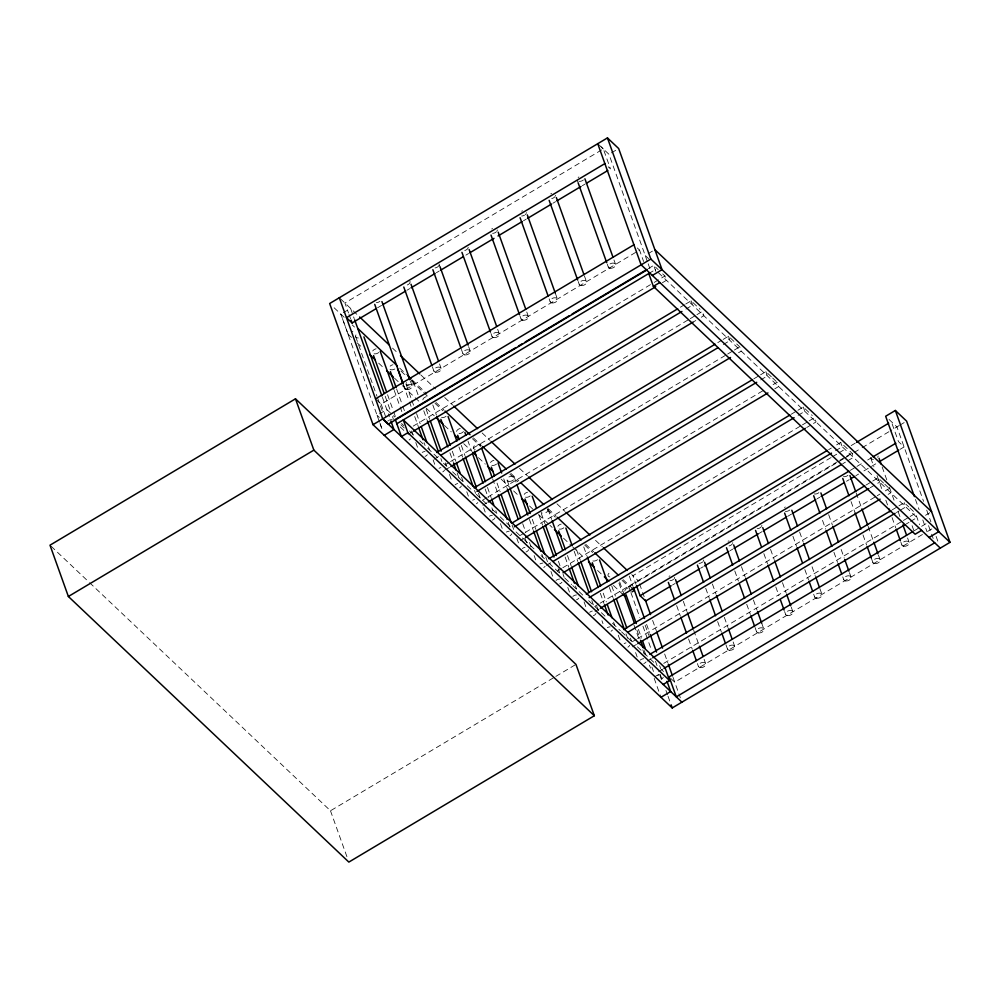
<?xml version="1.0" encoding="UTF-8"?>
<svg xmlns="http://www.w3.org/2000/svg" width="1000" height="1000" viewBox="0 0 1000 1000"><rect width="100%" height="100%" fill="white"/><g stroke="black" fill="none" stroke-linecap="round" stroke-linejoin="round"><path stroke-width="0.75" stroke-dasharray="5 3.75" d="M608.237 166.788L610.487 168.912L603.325 148.925L344.925 302.987L348.5 312.987M343.288 312.7L350.575 308.387L354.212 318.587M611.4 152.875L616.25 149.987M377.525 307.812L381.538 305.425M406.975 290.25L409.65 288.65M436.438 272.688L439.113 271.1M465.887 255.125L468.562 253.538M523.462 220.8L526.138 219.2M552.913 203.238L555.588 201.637M582.362 185.675L585.05 184.088M379.538 422.163L340.863 314.15L348.05 334.162L352.887 331.262M376.65 399.913L381.138 404.162L639.538 250.087L643.625 261.512M379.513 413.837L386.788 409.5L394.725 417.025M652.45 251.1L645.188 255.438L648.587 258.663M648.35 268.6L653.7 265.4L658.188 269.65M648.775 273.538L655.238 269.675M413.212 426.112L652.875 283.212M654.212 282.413L664.925 276.025L666.45 280.3L662.438 282.7M408.05 434.375L412.062 431.975M680.387 307.2L684.4 304.812M685.75 304.012L691.1 300.812L700.075 309.312M434.225 459.162L439.575 455.975M685.938 309.088L692.625 305.087L691.1 300.812M445.25 464.712L449.263 462.312M450.6 461.512L688.925 319.425M690.275 318.625L695.625 315.425M696.963 314.637L702.325 311.438L703.85 315.712L701.175 317.312M445.438 469.787L449.462 467.388M693.138 322.1L695.812 320.5M717.788 342.612L721.8 340.213M723.138 339.425L728.5 336.225L739.712 346.85L741.25 351.125L738.562 352.725M723.337 344.5L730.025 340.5L728.5 336.225M482.65 500.125L486.662 497.725M488 496.925L726.325 354.837M727.663 354.038L733.025 350.838M734.362 350.037L739.712 346.85M482.837 505.2L486.85 502.8M753.838 378.825L759.2 375.625M760.537 374.825L765.888 371.637L771.5 376.95M760.725 379.9L767.425 375.913L765.888 371.637M520.037 535.538L524.062 533.138M525.4 532.337L765.062 389.45M773.1 384.65L777.113 382.262L778.637 386.538L771.95 390.525M520.237 540.612L524.25 538.212M791.237 414.237L796.6 411.037M797.938 410.238L803.288 407.05L812.262 415.55M546.413 565.4L551.763 562.2M798.125 415.312L804.825 411.325L803.288 407.05M557.438 570.95L561.45 568.55M562.8 567.75L801.125 425.65M802.463 424.862L807.812 421.662M809.15 420.863L814.513 417.675L816.038 421.95L806.663 427.537M828.637 449.65L831.312 448.05M836.663 444.85L840.688 442.463L851.9 453.088L853.438 457.362L846.737 461.35M835.525 450.725L842.212 446.737L840.688 442.463M831.075 457.55L632.925 575.7L636 584.275M832.412 456.763L837.775 453.562M839.112 452.762L845.812 448.775M851.162 445.588L855.175 443.188M594.837 606.35L598.85 603.962M600.188 603.162L838.512 461.062M839.85 460.262L845.212 457.075M846.55 456.275L851.9 453.088M622.075 580.363L628.825 586.75L638.513 580.975M899.338 425.462L890.238 430.938M900.55 424.738L904.175 422.575M843.388 458.875L638.538 581.013L631.763 574.575M844.725 458.075L852.75 453.288M854.1 452.488L860.788 448.5M862.125 447.7L888.9 431.737M595.025 611.425L599.05 609.038M842.725 463.75L845.4 462.15M850.288 470.363L855.65 467.175M856.988 466.375L862.337 463.188M867.7 459.988L871.712 457.6M672.475 585.037L675.15 583.45M700.588 568.275L703.263 566.688M730.05 550.712L732.725 549.125M758.162 533.95L762.175 531.562M787.613 516.388L791.637 514M817.075 498.825L819.75 497.238M846.525 481.262L849.2 479.675M855.9 475.675L858.575 474.087M863.938 470.887L877.325 462.9M900.075 449.338L904.1 446.938L898.487 441.625L891.325 421.637M866.038 485.05L871.388 481.863M872.725 481.062L878.088 477.875L883.688 483.188M870.238 487.738L879.613 482.15L878.088 477.875M89.588 582.663L330.475 810.775L554.5 677.2M555.837 676.4L575.962 664.4M632.238 641.762L636.25 639.375M637.587 638.575L875.913 496.475M877.25 495.675L879.925 494.087M885.288 490.887L889.3 488.5L890.837 492.775L888.15 494.363M632.425 646.838L636.438 644.45M892.212 509.837L897.562 506.65M898.9 505.85L904.262 502.663L908.75 506.912M647.387 661L651.4 658.612M896.413 512.525L899.1 510.925M900.438 510.125L905.788 506.938L904.262 502.663M663.763 663.363L902.087 521.263M903.425 520.462L908.787 517.275M910.125 516.475L915.475 513.288L919.55 524.688M658.6 671.625L662.613 669.237M906.3 523.95L908.975 522.35M910.537 521.413L917.013 517.562L655.225 269.688M655.013 676.587L658.65 674.412M925.537 515.3L930.375 512.4M914.15 530.788L926.2 523.6M922.438 534.5L674.75 682.188L670.263 677.938M927.8 531.312L931.812 528.913M601.087 146.8L603.325 148.925M889.038 419.45L896.938 426.95L923.575 501.375M598.875 144.75L608.975 154.312L647.65 262.325M637.3 247.963L639.538 250.087M662.675 273.9L664.925 276.025M772.625 378.013L777.113 382.262M884.812 484.25L889.3 488.5M909.862 507.975L915.475 513.288M340.462 298.8L358.512 315.9M392.537 348.113L397.075 352.413M420.887 374.963L435.637 388.925M444.7 397.512L452.638 405.037M482.125 432.95L490.062 440.475M519.55 468.387L527.487 475.913M556.975 503.825L564.913 511.35M595.538 540.337L602.337 546.788M399.7 368.113L406.5 374.55M412.175 379.925L426.912 393.888M435.988 402.475L443.925 409.988M473.413 437.912L481.35 445.438M510.838 473.35L518.775 480.875M548.263 508.787L556.2 516.312M585.688 544.225L593.625 551.75M623.112 579.663L632.188 588.263M334.137 307.775L344.288 317.387M352.225 324.9L354.5 327.05M400.988 371.075L406.662 376.45M411.2 380.737L422.537 391.475M423.675 392.55L428.212 396.85M435.012 403.288L442.95 410.812M472.438 438.725L480.375 446.25M509.862 474.162L517.8 481.688M547.288 509.613L555.225 517.125M584.712 545.05L592.65 552.562M348.05 334.162L351.45 337.375M357.113 342.75L362.788 348.113M378.663 363.15L383.2 367.45M394.538 378.188L401.35 384.625M402.475 385.7L420.625 402.887M426.3 408.25L434.237 415.775M444.438 425.438L451.25 431.875M463.725 443.688L471.662 451.213L468.013 441.163M478.462 457.65L485.262 464.1M501.15 479.125L512.487 489.862M513.625 490.938L519.288 496.312M529.5 505.975L532.9 509.2M538.575 514.562L548.775 524.237M549.913 525.312L552.175 527.45M563.525 538.188L571.462 545.712M572.587 546.788L583.938 557.525M597.537 570.413L602.075 574.7M613.425 585.438L622.487 594.038M401.525 423.462L403.787 425.613M409.462 430.975L415.138 436.35M419.675 440.65L423.075 443.862M427.612 448.162L438.95 458.9M443.488 463.2L446.887 466.413M452.562 471.788L462.762 481.45M467.3 485.75L471.838 490.037M476.375 494.338L486.575 504M492.25 509.375L495.65 512.6M500.188 516.888L511.525 527.625M516.062 531.925L522.875 538.362M524 539.438L535.35 550.175M541.013 555.55L544.425 558.775M548.95 563.062L559.163 572.737M564.837 578.1L571.638 584.55M572.775 585.612L582.975 595.288M588.65 600.65L606.788 617.837M612.463 623.2L620.4 630.725M621.538 631.8L631.737 641.462M637.413 646.825L655.562 664.013M661.225 669.375L663.5 671.525M400.9 424.787L404.275 427.975M400.188 426.938L404.762 431.262M379.363 417.425L377.088 415.275L378.113 418.137M51.125 546.263L88.45 581.6M926.712 510.138L930.9 521.825M936.125 536.425L938.263 542.4M928.562 525.662L931.125 532.8M931.637 534.225L933.162 538.513M915.462 499.487L919.125 509.712M922.788 519.938L927.013 531.737M912.075 525.688L914.112 531.388M882.15 466.95L886.825 480M889.412 487.238L894.6 501.737M898.238 511.875L900.312 517.675M907.575 537.962L909.137 542.312M870.788 458.162L873.913 466.863M877.025 475.55L881.688 488.6M885.837 500.188L887.913 505.988M892.062 517.575L895.7 527.725M900.888 542.212L901.925 545.112M856.2 492.975L861.388 507.475M868.125 526.312L873.312 540.8M878.512 555.3L880.062 559.65M851.062 501.587L855.212 513.175M863 534.913L866.625 545.062M871.3 558.1L872.862 562.45M828.675 514.663L832.312 524.8M841.137 549.438L844.25 558.138M849.438 572.625L850.987 576.975M822.513 520.363L825.625 529.062M833.925 552.25L837.562 562.388M842.75 576.888L843.787 579.788M799.613 532L803.238 542.137M812.062 566.775L815.175 575.475M819.85 588.513L821.925 594.312M792.925 536.25L796.55 546.388M804.85 569.575L808.487 579.725M813.675 594.212L814.712 597.112M770.537 549.325L774.175 559.475M782.475 582.663L786.1 592.8M791.3 607.3L792.85 611.638M763.85 553.575L767.487 563.725M775.788 586.912L778.9 595.612M784.6 611.55L785.65 614.45M654.212 266.825L656.762 273.962M648.175 263.788L650.812 271.15M741.462 566.663L745.1 576.8M753.4 599.987L757.038 610.138M761.7 623.175L763.775 628.975M734.775 570.913L738.413 581.062M746.712 604.25L750.35 614.388M755.013 627.438L756.575 631.775M613.962 259.938L615.525 264.288M577.175 180.138L578.212 183.038M607.275 264.188L608.312 267.087M712.4 583.987L716.025 594.138M724.338 617.325L727.962 627.475M733.15 641.963L734.712 646.312M705.713 588.25L709.338 598.387M717.638 621.575L721.275 631.725M725.95 644.762L727.5 649.112M584.375 275.825L586.45 281.613M578.2 281.525L579.25 284.425M683.325 601.325L686.963 611.475M693.7 630.312L698.888 644.8M704.087 659.3L705.638 663.637M676.637 605.575L680.275 615.725M688.575 638.913L692.2 649.05M697.387 663.55L698.425 666.45M555.3 293.15L557.375 298.95M549.138 298.863L550.175 301.75M639.562 583.875L642.175 591.2M642.625 592.438L644.163 596.725M652.625 620.4L656.287 630.625M664.65 653.988L667.788 662.75M673.025 677.35L680.337 697.8M629.338 576.125L633.013 586.388M646.6 624.35L649.737 633.112M645.113 625.138L648.75 635.288M659.65 665.725L660.688 668.625M628.825 586.75L630.388 591.138M630.913 592.587L639.8 617.413M642.938 626.175L651.3 649.55M655.487 661.225L657.05 665.612M660.188 674.375L662.8 681.675M665.938 690.438L667.513 694.812M668.037 696.275L671.175 705.037M659.625 674.475L661.663 680.188M526.75 311.938L528.312 316.288M638.425 629.4L641.538 638.088M651.912 667.075L653.475 671.425M619.65 581.9L624.25 594.75M636.912 630.125L640.05 638.888M644.237 650.575L645.8 654.95M649.463 665.175L650.512 668.1M654.175 678.312L660.45 695.875M618.95 583.125L622.062 591.812M634 625.15L638.663 638.188M642.812 649.788L644.375 654.137M520.062 316.188L521.1 319.088M611.737 585.925L615.375 596.075M630.425 638.1L631.462 641M635.612 652.588L637.163 656.938M609.388 587.475L613.013 597.625M625.988 633.85L627.55 638.2M603.212 593.175L606.325 601.875M613.587 622.163L614.625 625.062M618.263 635.212L620.337 641M583.737 546.9L586.85 555.6M600.337 593.275L603.975 603.425M497.688 329.275L499.237 333.612M576.525 549.712L580.163 559.85M596.763 606.225L598.325 610.575M601.95 620.725L602.987 623.625M574.175 551.263L577.8 561.4M591.812 600.538L593.362 604.875M490.988 333.525L492.025 336.425M567.475 555.513L571.112 565.662M584.087 601.888L586.675 609.138M548 509.237L551.638 519.388M565.125 557.062L568.763 567.212M575.5 586.05L576.538 588.95M541.312 513.488L544.95 523.638M558.438 561.312L559.987 565.662M563.1 574.362L564.138 577.263M567.775 587.4L569.85 593.2M538.95 515.037L542.587 525.188M558.15 568.663L559.712 573.013M532.263 519.3L535.9 529.438M545.763 556.975L547.837 562.775M550.95 571.462L553.025 577.263M439.038 264L440.075 266.9M468.612 346.6L470.163 350.95M514.35 477.362L516.425 483.162M529.388 519.4L533.025 529.538M541.85 554.175L542.888 557.075M461.4 349.412L462.962 353.75M507.137 480.175L509.725 487.413M522.7 523.65L525.812 532.35M529.45 542.487L531 546.838M534.125 555.538L535.675 559.875M503.738 478.825L506.85 487.512M525.013 538.237L526.575 542.587M497.05 483.075L500.163 491.775M512.1 525.1L513.663 529.45M516.775 538.15L519.362 545.388M492.625 478.825L497.812 493.325M508.188 522.312L510.262 528.1M487.488 487.425L491.125 497.575M495.788 510.613L496.825 513.513M500.462 523.663L502.537 529.462M485.138 488.975L488.25 497.675M491.875 507.825L492.912 510.725M439.538 363.938L441.1 368.288M461.325 445.412L464.95 455.55M478.45 493.237L480.525 499.025M483.638 507.725L485.188 512.075M432.337 366.737L433.888 371.087M458.963 446.962L462.6 457.1M474.538 490.438L475.575 493.338M452.275 451.213L455.913 461.362M461.613 477.3L463.175 481.65M466.8 491.788L468.363 496.138M432.8 404.938L436.425 415.087M449.925 452.762L453.038 461.463M457.188 473.05L459.263 478.85M426.112 409.188L429.738 419.338M445.312 462.812L446.35 465.712M449.462 474.412L452.05 481.65M413.375 381.763L418.05 394.8M423.75 410.737L426.863 419.438M440.875 458.562L441.912 461.463M410.475 381.275L412.025 385.613M406.163 384.562L411.35 399.05M411.875 400.5L413.95 406.3M416.55 413.55L420.175 423.688M428.475 446.875L429.513 449.775M433.15 459.925L434.7 464.275M403.775 385.525L404.812 388.425M403.288 384.663L409 400.6M409.513 402.05L411.075 406.4M414.712 416.55L418.338 426.688M424.05 442.638L425.087 445.525M396.6 388.913L402.312 404.862M402.825 406.312L404.387 410.65M411.65 430.938L413.212 435.288M415.8 442.537L417.875 448.338M394.25 390.462L402.025 412.2M387.562 394.725L393.263 410.662M393.787 412.113L395.337 416.463M385.2 396.275L390.387 410.763M392.463 416.562L393.5 419.462M382.438 397.4L389.338 416.65M349.012 314.413L350.55 318.7M381.138 404.162L386.763 419.862M355.688 336.763L376.95 396.175M377.475 397.625L383.188 413.562M380.163 423.85L382.2 429.562L380.062 423.612M330.475 810.775L347.8 859.15M674.638 577.312A3.875 2.413 -19.7 0 1 674.137 578.663M673.538 579.3A3.875 2.413 -19.7 0 1 669.938 580.7M669.038 576.325A3.875 2.413 -19.7 0 1 669.938 575.887M703.7 559.975A3.875 2.413 -19.7 0 1 703.213 561.325M702.613 561.975A3.875 2.413 -19.7 0 1 699.013 563.375M732.775 542.638A3.875 2.413 -19.7 0 1 732.65 543.312M732.275 544A3.875 2.413 -19.7 0 1 729.05 545.925M728.075 541.213A3.875 2.413 -19.7 0 1 729.038 540.925M761.85 525.312A3.875 2.413 -19.7 0 1 761.725 525.988M761.35 526.663A3.875 2.413 -19.7 0 1 757.15 528.7M789.825 509.975A3.875 2.413 -19.7 0 1 785.325 511.312M784.538 507.55A3.875 2.413 -19.7 0 1 785.312 506.987M818.9 492.638A3.875 2.413 -19.7 0 1 813.625 493.75M847.962 475.3A3.875 2.413 -19.7 0 1 843.462 476.65M878.125 455.975A3.875 2.413 -19.7 0 1 877.638 457.325M873.438 459.375A3.875 2.413 -19.7 0 1 870.662 457.537M663.275 677.163A3.875 2.413 -19.7 0 1 661.538 679.038M657.8 675.5A3.875 2.413 -19.7 0 1 658.7 675.062M624.812 591.1A3.875 2.413 -19.7 0 1 630.4 587.762M646.075 661.9A3.875 2.413 -19.7 0 1 643.812 663.538M640.2 660.125A3.875 2.413 -19.7 0 1 643.8 658.725M609.85 576.938A3.875 2.413 -19.7 0 1 608.1 574.487A3.875 2.413 -19.7 0 1 611.7 571.888M597.525 559.663A3.875 2.413 -19.7 0 1 593.025 561A3.875 2.413 -19.7 0 1 591.275 558.55M629.625 645.288A3.875 2.413 -19.7 0 1 627.888 647.163M624.15 643.625A3.875 2.413 -19.7 0 1 626.013 642.9M612.425 630.037A3.875 2.413 -19.7 0 1 611.062 631.237M607.312 627.688A3.875 2.413 -19.7 0 1 610.15 626.85M563.862 527.788A3.875 2.413 -19.7 0 1 557.775 528.25A3.875 2.413 -19.7 0 1 561.225 524.075M595.962 613.413A3.875 2.413 -19.7 0 1 593.325 615.737M589.712 612.312A3.875 2.413 -19.7 0 1 592.35 611.038M547.625 508.713A3.875 2.413 -19.7 0 1 546.263 512.413A3.875 2.413 -19.7 0 1 541.163 512.562M578.763 598.162A3.875 2.413 -19.7 0 1 576.5 599.8M572.888 596.388A3.875 2.413 -19.7 0 1 576.487 594.975M561.938 582.225A3.875 2.413 -19.7 0 1 559.675 583.862M556.062 580.45A3.875 2.413 -19.7 0 1 559.663 579.05M530.212 495.913A3.875 2.413 -19.7 0 1 524.125 496.388A3.875 2.413 -19.7 0 1 527.562 492.212M545.112 566.287A3.875 2.413 -19.7 0 1 543.75 567.487M540 563.95A3.875 2.413 -19.7 0 1 542.837 563.112M496.55 464.05A3.875 2.413 -19.7 0 1 490.462 464.513A3.875 2.413 -19.7 0 1 493.913 460.337M528.65 549.675A3.875 2.413 -19.7 0 1 526.013 552M522.4 548.575A3.875 2.413 -19.7 0 1 525.037 547.288M475.225 449.45A3.875 2.413 -19.7 0 1 475.213 445.125A3.875 2.413 -19.7 0 1 480.812 446.112M511.825 533.737A3.875 2.413 -19.7 0 1 510.087 535.625M506.35 532.087A3.875 2.413 -19.7 0 1 509.175 531.237M463.488 431.538A3.875 2.413 -19.7 0 1 457.025 432.887A3.875 2.413 -19.7 0 1 460.25 428.462M495 517.812A3.875 2.413 -19.7 0 1 492.362 520.125M489.525 516.15A3.875 2.413 -19.7 0 1 492.35 515.3M477.8 502.55A3.875 2.413 -19.7 0 1 476.425 503.75M472.688 500.213A3.875 2.413 -19.7 0 1 474.562 499.487M446.075 416.238A3.875 2.413 -19.7 0 1 441.562 417.587M422.863 399.875A3.875 2.413 -19.7 0 1 428.462 396.538M461.337 485.938A3.875 2.413 -19.7 0 1 459.6 487.812M455.087 484.837A3.875 2.413 -19.7 0 1 457.725 483.55M411.637 380.613A3.875 2.413 -19.7 0 1 411.637 384.925A3.875 2.413 -19.7 0 1 406.037 383.938M406.163 383.275A3.875 2.413 -19.7 0 1 406.538 382.587M444.513 470A3.875 2.413 -19.7 0 1 442.775 471.887M439.038 468.338A3.875 2.413 -19.7 0 1 440.9 467.612M394.812 369A3.875 2.413 -19.7 0 1 389.338 368.625A3.875 2.413 -19.7 0 1 392.938 364.725M427.312 454.75A3.875 2.413 -19.7 0 1 425.05 456.388M422.2 452.413A3.875 2.413 -19.7 0 1 425.037 451.562M378.75 352.5A3.875 2.413 -19.7 0 1 372.663 352.962A3.875 2.413 -19.7 0 1 376.112 348.787M410.487 438.812A3.875 2.413 -19.7 0 1 409.113 440.012M358.325 337.962A3.875 2.413 -19.7 0 1 355.588 336.463A3.875 2.413 -19.7 0 1 357.413 333.587M387.775 421.1A3.875 2.413 -19.7 0 1 388.55 420.538M389.45 420.1A3.875 2.413 -19.7 0 1 392.287 419.75M583.425 179.95A3.875 2.413 -19.7 0 1 578.925 181.287M578.138 177.525A3.875 2.413 -19.7 0 1 578.913 176.962M468.237 247.288A3.875 2.413 -19.7 0 1 462.638 250.625M555.45 195.287A3.875 2.413 -19.7 0 1 555.325 195.963M554.95 196.637A3.875 2.413 -19.7 0 1 551.712 198.562M550.75 193.863A3.875 2.413 -19.7 0 1 551.712 193.575M526.375 212.613A3.875 2.413 -19.7 0 1 526.25 213.287M525.875 213.975A3.875 2.413 -19.7 0 1 525.288 214.613M524.513 215.175A3.875 2.413 -19.7 0 1 521.675 216.012M521.675 211.188A3.875 2.413 -19.7 0 1 522.638 210.9M497.3 229.95A3.875 2.413 -19.7 0 1 496.812 231.3M496.213 231.95A3.875 2.413 -19.7 0 1 492.612 233.35M491.7 228.962A3.875 2.413 -19.7 0 1 492.6 228.525M409.963 281.325A3.875 2.413 -19.7 0 1 408.225 284.5A3.875 2.413 -19.7 0 1 403.725 285.05M439.038 265.287A3.875 2.413 -19.7 0 1 433.562 267.95M379.925 301.275A3.875 2.413 -19.7 0 1 376.325 302.675M700.175 667.6A3.875 2.413 -19.7 0 0 705.763 664.262A3.875 2.413 -19.7 0 0 700.163 663.275A3.875 2.413 -19.7 0 0 700.175 667.6M729.237 650.263A3.875 2.413 -19.7 0 0 734.837 646.925A3.875 2.413 -19.7 0 0 729.237 645.938A3.875 2.413 -19.7 0 0 729.237 650.263M758.312 632.938A3.875 2.413 -19.7 0 0 763.913 629.6A3.875 2.413 -19.7 0 0 758.312 628.612A3.875 2.413 -19.7 0 0 758.312 632.938M787.387 615.6A3.875 2.413 -19.7 0 0 792.975 612.263A3.875 2.413 -19.7 0 0 787.375 611.275A3.875 2.413 -19.7 0 0 787.387 615.6M816.45 598.263A3.875 2.413 -19.7 0 0 822.05 594.925A3.875 2.413 -19.7 0 0 816.45 593.938A3.875 2.413 -19.7 0 0 816.45 598.263M845.525 580.938A3.875 2.413 -19.7 0 0 851.125 577.6A3.875 2.413 -19.7 0 0 845.525 576.613A3.875 2.413 -19.7 0 0 845.525 580.938M874.6 563.6A3.875 2.413 -19.7 0 0 880.188 560.262A3.875 2.413 -19.7 0 0 874.587 559.275A3.875 2.413 -19.7 0 0 874.6 563.6M903.675 546.263A3.875 2.413 -19.7 0 0 909.262 542.938A3.875 2.413 -19.7 0 0 903.662 541.938A3.875 2.413 -19.7 0 0 903.675 546.263M508.875 481.325A3.875 2.413 -19.7 0 0 514.475 477.987A3.875 2.413 -19.7 0 0 508.875 477A3.875 2.413 -19.7 0 0 508.875 481.325M610.05 268.238A3.875 2.413 -19.7 0 0 615.65 264.9A3.875 2.413 -19.7 0 0 610.05 263.913A3.875 2.413 -19.7 0 0 610.05 268.238M493.775 337.575A3.875 2.413 -19.7 0 0 499.363 334.237A3.875 2.413 -19.7 0 0 493.762 333.25A3.875 2.413 -19.7 0 0 493.775 337.575M464.7 354.9A3.875 2.413 -19.7 0 0 470.3 351.575A3.875 2.413 -19.7 0 0 464.7 350.588A3.875 2.413 -19.7 0 0 464.7 354.9M580.988 285.575A3.875 2.413 -19.7 0 0 586.575 282.238A3.875 2.413 -19.7 0 0 580.975 281.25A3.875 2.413 -19.7 0 0 580.988 285.575M435.625 372.238A3.875 2.413 -19.7 0 0 441.225 368.9A3.875 2.413 -19.7 0 0 435.625 367.912A3.875 2.413 -19.7 0 0 435.625 372.238M551.912 302.913A3.875 2.413 -19.7 0 0 557.513 299.575A3.875 2.413 -19.7 0 0 551.912 298.587A3.875 2.413 -19.7 0 0 551.912 302.913M522.837 320.238A3.875 2.413 -19.7 0 0 528.438 316.9A3.875 2.413 -19.7 0 0 522.837 315.912A3.875 2.413 -19.7 0 0 522.837 320.238M406.562 389.575A3.875 2.413 -19.7 0 0 412.15 386.238A3.875 2.413 -19.7 0 0 406.55 385.25A3.875 2.413 -19.7 0 0 406.562 389.575"/><path stroke-width="1.5" d="M652.35 275.462L662.038 269.65L618.663 148.537L607.45 137.912L329.65 303.525L373.025 424.675L672.212 707.95L950 542.337L906.6 421.125L895.35 410.475L885.662 416.25L914.412 496.562M604.875 163.6L346.475 317.675L352.088 322.987L376.188 308.612M382.875 304.625L405.637 291.05M410.988 287.863L435.087 273.488M440.45 270.3L463.212 256.725M469.9 252.738L494 238.363M498.025 235.975L522.125 221.6M527.475 218.412L551.575 204.037M556.925 200.85L581.025 186.475M586.388 183.287L607.812 170.512M295.487 398.812L50 545.188L68.375 596.5L348.85 862.087L594.338 715.725L575.962 664.4L295.487 398.812L313.863 450.138L594.338 715.725M375.525 398.85L633.925 244.775M68.375 596.5L313.863 450.138M373.025 424.675L650.825 259.062L950 542.337M515.8 347.625L395.3 419.475L401.425 436.575L407.875 432.725L669.65 680.612L663.2 684.463M518.475 346.037L522.487 343.638M525.175 342.038L569.35 315.7M572.025 314.1L647.013 269.4M646.7 270.087L388.3 424.15L382.688 418.837L339.312 297.675M396.825 423.75L649.875 272.875M384.25 435.3L393.938 429.5L681.912 702.175M648.775 273.538L653.363 286.363L659.825 282.512M413.4 431.188L655.738 286.688M436.712 452.488L677.712 308.8M440.913 455.175L681.925 311.475M450.8 466.587L693.138 322.1M474.1 487.9L715.113 344.212M476.975 491.375L717.975 347.688M488.2 502L730.537 357.512M511.5 523.312L752.5 379.625M514.375 526.788L756.712 382.3M525.588 537.413L767.938 392.925M548.9 558.725L789.9 415.037M553.112 561.4L794.112 417.713M562.987 572.825L805.325 428.338M586.3 594.138L827.3 450.438M589.163 597.612L831.5 453.125M856.513 442.388L888.65 423.225M600.388 608.237L841.388 464.55M632.025 591.85L634.45 590.4L632.188 588.263M636.5 585.7L640.088 595.7L848.95 471.163M873.05 456.8L895.812 443.225M671.137 585.837L645.7 601.013L640.088 595.7M676.488 582.65L699.25 569.075M704.6 565.887L728.7 551.512M734.062 548.325L758.162 533.95M763.512 530.763L786.275 517.188M792.975 513.2L815.738 499.625M821.087 496.438L843.85 482.863M850.537 478.875L854.562 476.475M880 461.312L898.737 450.138M623.688 629.55L864.688 485.85M627.9 632.225L868.9 488.537M637.775 643.65L880.125 499.162M649.862 654.338L890.875 510.637M652.738 657.812L895.075 513.325M663.962 668.438L904.963 524.738M912.812 531.587L669.137 676.875L676.3 696.862L934.7 542.8M921.6 530.388L915.138 534.237L653.363 286.363M660.962 697.3L670.662 691.525L667 681.3M929.062 537.463L938.75 531.675L895.35 410.475M654.875 249.662L931.587 511.688M940.312 548.112L641.087 264.775L597.712 143.613M359.65 316.975L389.137 344.9M400.475 355.637L419.75 373.888M453.775 406.112L477.587 428.663M491.2 441.55L515.013 464.1M528.625 476.987L552.438 499.538M566.05 512.425L589.862 534.975M603.475 547.863L627.288 570.413M357.738 328.375L397.425 365.962M407.638 375.625L411.037 378.85M445.062 411.062L470.012 434.688M482.488 446.5L506.3 469.062M521.038 483.013L543.725 504.5M557.337 517.375L581.15 539.938M594.763 552.825L618.575 575.375M369.588 354.562L375.262 359.925M386.6 370.662L393.413 377.113M436.5 417.925L443.312 424.363M454.65 435.1L459.188 439.4M472.8 452.287L476.2 455.5M487.537 466.238L493.212 471.613M521.562 498.462L527.225 503.825M554.45 529.6L561.25 536.05M588.475 561.812L594.138 567.188M604.35 576.85L608.888 581.15M622.487 594.038L624.763 596.188M382.713 418.888L393.938 429.513L390.875 420.925M879.038 458.263L881.112 464.05M902.913 524.925L906.538 535.062M888.95 508.888L889.987 511.788M896.225 529.175L900.375 540.763M849.963 475.588L855.675 491.538M861.9 508.925L867.613 524.862M873.838 542.25L877.987 553.85M842.763 478.4L848.988 495.788M855.212 513.175L860.925 529.113M867.15 546.512L871.3 558.1M820.9 492.925L826.6 508.862M832.837 526.25L838.538 542.2M844.762 559.587L848.913 571.175M813.688 495.725L819.912 513.112M826.137 530.513L831.85 546.45M838.075 563.837L841.712 573.987M791.825 510.25L797.537 526.2M803.763 543.587L809.475 559.525M815.7 576.925L819.325 587.062M784.613 513.062L790.85 530.45M797.075 547.837L802.262 562.337M809.013 581.175L812.638 591.312M762.75 527.587L768.462 543.525M774.688 560.925L780.4 576.862M786.625 594.25L790.775 605.85M755.55 530.388L761.25 546.337M768 565.175L773.713 581.112M780.45 599.95L784.087 610.1M607.45 137.912L650.825 259.062M733.688 544.925L739.388 560.862M745.625 578.25L751.325 594.2M757.55 611.587L761.7 623.175M726.475 547.725L732.7 565.112M739.45 583.962L744.638 598.45M750.863 615.837L754.5 625.988M584.913 178.787L612.925 257.038M578.212 183.038L606.763 262.738M704.613 562.25L710.325 578.2M716.55 595.588L722.262 611.525M728.487 628.925L732.113 639.062M697.4 565.062L703.637 582.45M709.862 599.837L715.562 615.788M721.8 633.175L725.425 643.312M556.35 197.562L583.862 274.375M549.15 200.362L577.688 280.075M675.537 579.587L681.25 595.525M687.475 612.925L693.188 628.862M699.412 646.25L703.05 656.4M668.337 582.388L674.562 599.788M680.788 617.175L686.5 633.112M692.725 650.5L696.35 660.65M527.288 214.9L555.3 293.15M520.075 217.7L548.1 295.963M645.312 599.963L650.537 614.562M656.812 632.087L662.562 648.15M668.312 664.212L672.5 675.888M669.65 680.612L665.062 667.775L403.288 419.9L407.875 432.725M633.425 587.55L644.513 618.513M650.263 634.575L656.538 652.1M671.175 705.037L672.212 707.95M498.212 232.225L525.712 309.037M625.975 594.612L636.35 623.6M642.575 640.987L645.175 648.238M624.362 595.075L634.3 622.825M640.575 640.35L643.188 647.65M491 235.037L519.55 314.738M616.413 598.975L626.788 627.95M599.525 559.938L607.312 581.675M613.538 599.075L624.425 629.5M592.312 562.75L600.612 585.938M607.362 604.775L612.038 617.812M587.362 557.05L598.263 587.487M604.487 604.875L608.125 615.013M469.137 249.562L496.65 326.375M580.675 561.3L591.575 591.737M565.862 528.075L572.1 545.462M578.325 562.85L588.7 591.838M461.938 252.362L490.475 332.075M558.663 530.875L565.4 549.712M571.638 567.1L578.375 585.95M552.15 520.837L562.525 549.812M569.275 568.65L574.462 583.15M545.462 525.087L556.362 555.513M532.212 496.2L536.362 507.8M543.112 526.638L554 557.062M525 499L530.188 513.5M536.413 530.887L544.725 554.075M440.075 266.9L468.088 345.15M516.938 484.613L527.837 515.05M533.538 530.988L540.812 551.275M432.863 269.7L460.887 347.962M510.25 488.862L520.625 517.85M498.038 462.887L501.662 473.025M507.375 488.963L518.275 519.4M491.35 467.137L494.462 475.825M501.2 494.675L511.062 522.2M481.725 448.4L492.1 477.375M498.325 494.775L507.15 519.412M474.513 451.2L485.412 481.637M491.637 499.025L493.713 504.825M464.9 432.463L465.938 435.363M472.675 454.2L483.062 483.188M411 284.225L438.5 361.037M457.688 435.262L459.25 439.613M465.475 457L476.375 487.438M403.787 287.038L431.812 365.288M448.075 416.525L456.887 441.163M463.113 458.55L472.975 486.087M440.863 419.325L450.2 445.412M456.425 462.812L460.062 472.95M436.95 416.538L447.85 446.962M453.55 462.912L456.15 470.15M430.262 420.788L441.15 451.225M427.388 420.887L438.288 451.325M381.925 301.562L409.95 379.825M421.213 426.587L426.925 442.525M374.725 304.363L403.263 384.075M397.587 368.725L402.775 383.212M418.862 428.137L423.013 439.738M390.375 371.525L396.087 387.463M380.238 351.337L393.725 389.012M373.55 355.588L386.525 391.825M363.925 336.85L384.162 393.375M354.663 319.812L381.912 395.95M351.062 320.125L352.088 322.987"/></g></svg>
